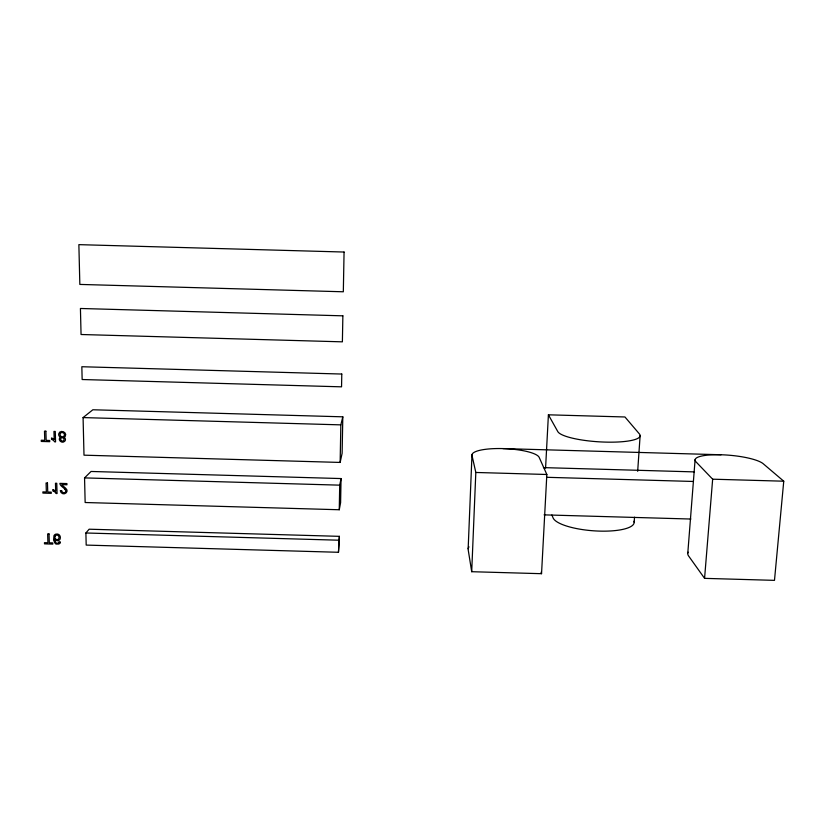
<?xml version="1.0" encoding="UTF-8"?>
<svg xmlns="http://www.w3.org/2000/svg" width="825" height="825" viewBox="0 0 825 825"><rect width="100%" height="100%" fill="white"/><g stroke="black" fill="none" stroke-linecap="round" stroke-linejoin="round"><path stroke-width="1.24" d="M338.467 552.286L339.374 536.343L89.131 529.207L85.893 532.991L86.192 545.088L338.467 552.286L339.374 536.343M339.261 509.747L339.714 485.152L341.055 478.562L91.049 471.467L84.552 477.902L85.15 502.518L339.261 509.747L340.601 502.693L341.055 478.562M340.147 462.433L340.838 424.865L342.808 416.821L92.864 409.767L83.078 417.584L83.995 455.173L340.147 462.433L342.117 453.296L342.808 416.821M468.157 548.749L471.983 454.771M502.951 448.594A33.742 7.951 2.9 0 1 539.179 457.39L546.841 474.488L541.54 573.695L471.704 571.704L475.819 472.467L472.013 455.483A33.742 7.951 2.9 0 1 502.951 448.594L721.019 454.761A34.898 7.703 5.2 0 1 763.208 463.733L783.75 481.202L774.489 580.357L704.571 578.356L688.597 555.967A34.361 10.003 6.5 0 1 688.132 552.173M545.572 468.115L548.408 414.81L624.948 416.976L639.406 433.94A41.384 8.714 3.7 0 1 605.199 442.097A41.384 8.714 3.7 0 1 557.824 431.64L548.408 414.81M634.167 522.308L634.518 517.203M637.673 471.292L640.128 435.579M687.792 553.111L695.104 459.628M704.571 578.356L712.656 479.191L695.97 461.825A34.898 7.703 5.2 0 1 721.019 454.761M60.008 542.891L60.297 541.85L59.018 541.726A2.588 2.403 27 0 1 58.585 542.778M59.586 432.31C62.153 429.773 67.372 433.073 65.237 436.373A2.98 2.805 33.3 0 1 63.773 437.322M60.782 437.25C56.729 438.931 61.731 444.211 64.494 441.457A2.547 2.392 33 0 0 63.824 437.209M60.38 490.689L61.71 490.597A2.176 2.032 29.6 0 0 65.299 492.278M83.078 417.584L340.838 424.865M543.417 467.61L694.145 471.89M475.819 472.467L546.841 474.488M712.656 479.191L783.75 481.202M546.717 477.304L693 481.46M84.552 477.902L339.714 485.152M56.234 493.515L57.069 493.536L56.77 483.285L55.471 483.244L55.698 491.246A6.961 6.507 29.7 0 0 54.44 490.349A8.962 8.363 29.7 0 0 53.068 489.648M544.077 514.862L690.886 519.038M85.893 532.991L338.693 540.2M65.041 489.349L64.845 489.132A19.996 18.676 29.4 0 0 62.721 487.245A14.675 13.767 30.2 0 1 60.978 485.647A4.94 4.63 30.1 0 1 60.07 484.203A2.351 2.207 30.1 0 1 59.926 483.378L66.907 483.574L66.949 484.78L61.762 484.636A4.249 3.981 30 0 0 62.329 485.317M551.894 515.006L553.09 517.894A40.796 11.354 4.4 0 0 597.774 531.042A40.796 11.354 4.4 0 0 633.992 521.235M541.056 572.241L541.54 573.695M471.704 571.704L468.177 549.687A33.217 10.333 3.3 0 1 468.982 546.872M51.562 439.178L51.532 437.951A9.054 8.498 33 0 1 52.913 438.653M53.068 489.658L53.099 490.865M53.058 490.978A6.621 6.177 29.7 0 1 56.286 493.474M62.329 485.327A8.951 8.394 30.1 0 0 62.793 485.75L64.824 487.472A14.922 13.942 29.4 0 1 65.918 488.503C69.403 491.391 64.34 495.928 61.359 492.803A3.486 3.259 29.6 0 1 60.421 490.689M64.969 489.431A2.382 2.228 29.6 0 1 65.484 492.37M60.741 437.394A3.011 2.836 33.4 0 1 59.668 432.403M52.913 438.653A7.043 6.6 33 0 1 54.203 439.55L53.955 431.423L55.265 431.454L55.564 441.901L54.718 441.87A6.693 6.28 33 0 0 51.521 439.292M60.008 542.891A2.692 2.506 26.9 0 1 59.4 543.665A2.65 2.465 26.9 0 1 58.761 544.046L56.244 544.077A3.094 2.877 26.9 0 1 55.275 543.562L53.594 540.138L53.965 535.714A3.248 3.022 27.2 0 1 54.646 534.806L54.914 534.59A3.197 2.98 27.2 0 1 55.863 534.136L57.441 534.053A3.094 2.877 27.2 0 1 59.648 535.373L59.761 535.569A4.125 3.836 27.2 0 1 60.359 537.539L60.163 538.838A3.156 2.939 27.1 0 1 59.513 539.859L58.802 540.385A2.836 2.64 27.1 0 1 57.977 540.664L57.358 540.705A3.125 2.908 27.1 0 1 55.945 540.334A2.846 2.65 27.1 0 1 55.172 539.767L54.78 539.292A7.219 6.724 26.8 0 0 55.193 541.747M55.275 541.726A3.022 2.805 26.9 0 0 56.244 542.953A1.815 1.691 26.9 0 0 58.554 542.757M55.44 538.921A2.743 2.558 27.1 0 1 55.223 536.198M55.172 536.167A2.197 2.042 27.2 0 1 55.987 535.25C58.173 534.084 60.07 537.415 58.513 539.045A2.073 1.928 27.1 0 1 55.502 538.88M341.787 374.045L341.55 386.832L82.149 379.521L81.84 366.733L341.787 374.045M342.87 315.831L342.385 341.839L81.056 334.507L80.427 308.478L342.87 315.831M344.066 252.037L343.324 291.782L79.839 284.419L78.87 244.643L344.066 252.037M45.88 431.197L44.478 431.155L44.756 440.323L41.25 440.22L41.291 441.447L49.727 441.684L49.686 440.468L46.169 440.364L45.88 431.197M47.468 483.017L46.076 482.976L46.355 491.989L42.879 491.896L42.91 493.092L51.274 493.329L51.243 492.133L47.747 492.03L47.468 483.017M49.036 533.95L47.644 533.919L47.922 542.768L44.467 542.675L44.509 543.861L52.8 544.098L52.769 542.912L49.304 542.809L49.036 533.95M60.246 433.537A2.289 2.155 33.3 0 0 63.855 436.26A2.269 2.135 33.3 0 0 61.102 432.743A1.959 1.846 33.4 0 0 60.256 433.548M60.782 440.076A1.753 1.65 33 0 0 63.762 440.416A1.753 1.65 33 0 0 62.432 437.745A1.753 1.65 33 0 0 60.782 440.076"/></g></svg>
